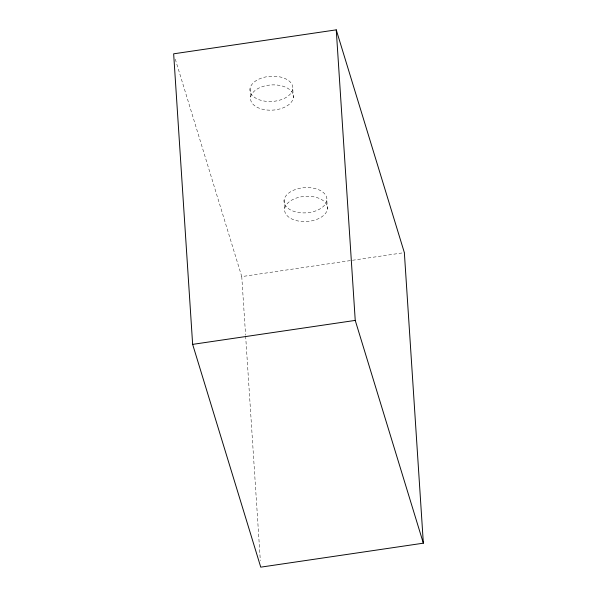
<?xml version="1.0" encoding="UTF-8"?>
<svg xmlns="http://www.w3.org/2000/svg" width="597" height="597" viewBox="0 0 597 597"><rect width="100%" height="100%" fill="white"/><g stroke="black" fill="none" stroke-linecap="round" stroke-linejoin="round"><path stroke-width="0.45" stroke-dasharray="2.98 2.24" d="M175.287 59.163L241.763 276.598L404.356 252.628M326.835 200.413A21.477 12.612 -3.7 0 1 293.187 211.122A21.477 12.612 -3.7 0 1 296.373 189.189A21.477 12.612 -3.7 0 1 326.835 200.413L327.402 209.084A21.477 12.612 -3.7 0 1 293.754 219.793A21.477 12.612 -3.7 0 1 296.94 197.868A21.477 12.612 -3.7 0 1 327.402 209.084M292.776 89.028A21.477 12.612 -3.7 0 1 259.135 99.736A21.477 12.612 -3.7 0 1 262.322 77.804A21.477 12.612 -3.7 0 1 292.776 89.028L293.343 97.699A21.477 12.612 -3.7 0 1 259.702 108.408A21.477 12.612 -3.7 0 1 262.889 86.475A21.477 12.612 -3.7 0 1 293.343 97.699M284.097 200.07L284.665 208.749M250.046 88.684L250.613 97.356M241.763 276.598L245.583 335.074M245.643 336.007L260.329 560.65"/><path stroke-width="0.9" d="M336.245 29.85L173.652 53.82L192.644 344.372L260.755 567.15L423.348 543.18L404.356 252.628L336.245 29.85L355.237 320.402L423.348 543.18M192.644 344.372L355.237 320.402"/></g></svg>
